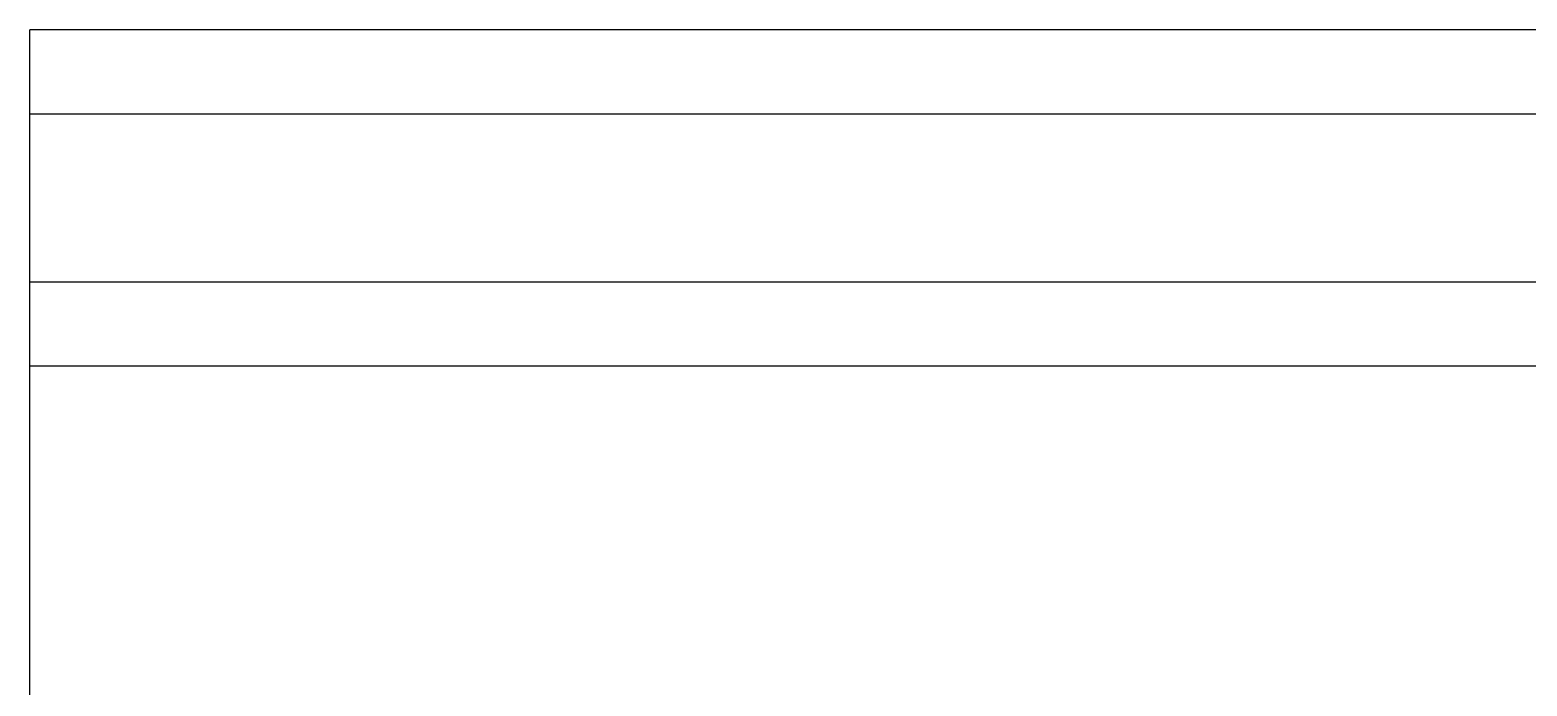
# Model space of a CAD drawing. Header units: inches. Extents: x -9 to 337, y -247 to 209.
# Drawn here: x 61.1513 to 61.3738, y 56.1558 to 56.2534 of the extents above; entities that cross this region are included whole.
import ezdxf

# ---------------------------------------------------------------- set-up
doc = ezdxf.new("R2010")
doc.units = ezdxf.units.IN
doc.header["$MEASUREMENT"] = 0

msp = doc.modelspace()

# ---------------------------------------------------------------- linework, layer by layer
at = {"color": 4}
msp.add_line((61.15134, 56.10338), (61.15134, 56.25338), dxfattribs=at)
at = {"color": 2}
for p, q in [((62.65134, 56.25338), (61.15134, 56.25338)), ((62.65134, 56.20338), (61.15134, 56.20338))]:
    msp.add_line(p, q, dxfattribs=at)
at = {"color": 8}
for p, q in [((61.90134, 56.24088), (61.15134, 56.24088)), ((61.90134, 56.21588), (61.15134, 56.21588))]:
    msp.add_line(p, q, dxfattribs=at)

doc.saveas('drawing.dxf')
